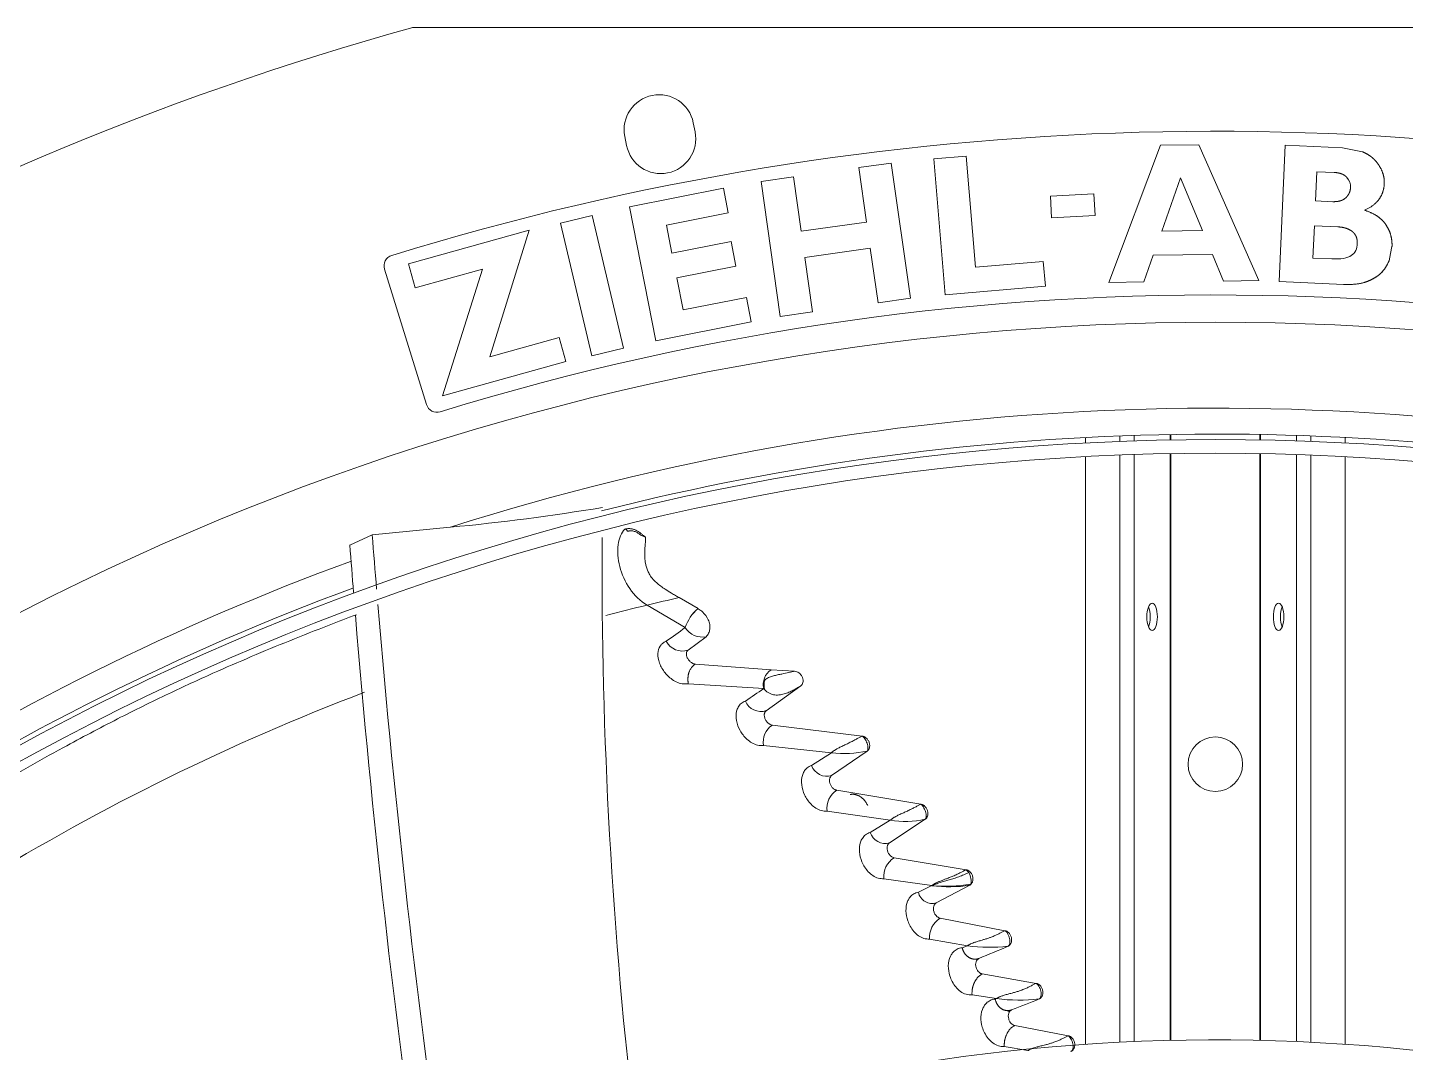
# Model space of a CAD drawing. Header units: millimetres. Extents: x 113490 to 142599, y -20467 to 115.
# Drawn here: x 122741.5 to 122994.1, y -11016.3 to -10828.5 of the extents above; entities that cross this region are included whole.
import ezdxf

# ---------------------------------------------------------------- set-up
doc = ezdxf.new("R2010")
doc.units = ezdxf.units.MM
doc.layers.add('DV3_0', color=7, linetype='Continuous')

msp = doc.modelspace()

# ---------------------------------------------------------------- linework, layer by layer
at = {"layer": 'DV3_0', "color": 7, "linetype": 'Continuous', "lineweight": 15}
for p, q in [((122812.06, -10828.49), (123106.41, -10828.49)), ((122863.84, -10847.61), (122863.51, -10845.94)), ((122850.96, -10848.44), (122851.29, -10850.1)), ((122949.18, -10850.07), (122939.73, -10875.19)), ((122956.2, -10849.99), (122949.18, -10850.07)), ((122967.23, -10874.86), (122956.2, -10849.99)), ((122972.07, -10850.05), (122970.94, -10875.02)), ((122982.53, -10850.52), (122972.07, -10850.05)), ((122986.21, -10851.26), (122982.53, -10850.52)), ((122899.83, -10853.32), (122893.89, -10854.16)), ((122903.33, -10878.07), (122899.83, -10853.32)), ((122913.58, -10852.03), (122907.61, -10852.53)), ((122907.61, -10852.53), (122909.69, -10877.44)), ((122915.28, -10872.39), (122913.58, -10852.03)), ((122881.9, -10855.85), (122875.96, -10856.69)), ((122883.31, -10865.83), (122881.9, -10855.85)), ((122893.89, -10854.16), (122895.3, -10864.13)), ((122949.41, -10865.8), (122952.85, -10856.01)), ((122952.85, -10856.01), (122956.87, -10865.71)), ((122977.61, -10860.26), (122977.85, -10854.9)), ((122977.85, -10854.9), (122981.03, -10855.04)), ((122869.06, -10857.95), (122851.81, -10861.35)), ((122869.94, -10862.45), (122869.06, -10857.95)), ((122875.96, -10856.69), (122879.46, -10881.45)), ((122936.99, -10858.97), (122929, -10859.39)), ((122929, -10859.39), (122929.21, -10863.38)), ((122937.2, -10862.96), (122936.99, -10858.97)), ((122980.79, -10860.4), (122977.61, -10860.26)), ((122845, -10862.94), (122839.17, -10864.32)), ((122850.74, -10887.27), (122845, -10862.94)), ((122851.81, -10861.35), (122856.65, -10885.88)), ((122858.58, -10864.69), (122869.94, -10862.45)), ((122929.21, -10863.38), (122937.2, -10862.96)), ((122833.41, -10865.62), (122811.3, -10871.79)), ((122826.2, -10888.85), (122833.41, -10865.62)), ((122839.17, -10864.32), (122844.91, -10888.65)), ((122859.6, -10869.85), (122858.58, -10864.69)), ((122895.3, -10864.13), (122883.31, -10865.83)), ((122956.87, -10865.71), (122949.41, -10865.8)), ((122977.13, -10870.74), (122977.4, -10864.82)), ((122977.4, -10864.82), (122981.67, -10865.01)), ((122870.45, -10867.71), (122859.6, -10869.85)), ((122871.33, -10872.19), (122870.45, -10867.71)), ((122991.2, -10870.9), (122991.63, -10868.61)), ((122883.98, -10870.6), (122895.97, -10868.9)), ((122885.39, -10880.61), (122883.98, -10870.6)), ((122895.97, -10868.9), (122897.39, -10878.91)), ((122946.12, -10875.11), (122947.87, -10870.19)), ((122947.87, -10870.19), (122958.71, -10870.06)), ((122958.71, -10870.06), (122960.74, -10874.94)), ((122980.59, -10870.89), (122977.13, -10870.74)), ((122806.9, -10872.75), (122814.61, -10897.58)), ((122811.3, -10871.79), (122812.53, -10876.2)), ((122812.53, -10876.2), (122824.85, -10872.76)), ((122824.85, -10872.76), (122817.54, -10896)), ((122860.48, -10874.33), (122871.33, -10872.19)), ((122927.69, -10871.36), (122915.28, -10872.39)), ((122928.07, -10875.9), (122927.69, -10871.36)), ((122861.65, -10880.24), (122860.48, -10874.33)), ((122909.69, -10877.44), (122928.07, -10875.9)), ((122939.73, -10875.19), (122946.12, -10875.11)), ((122960.74, -10874.94), (122967.23, -10874.86)), ((122970.94, -10875.02), (122982.74, -10875.56)), ((122873.27, -10877.95), (122861.65, -10880.24)), ((122874.16, -10882.43), (122873.27, -10877.95)), ((122897.39, -10878.91), (122903.33, -10878.07)), ((122879.46, -10881.45), (122885.39, -10880.61)), ((122856.65, -10885.88), (122874.16, -10882.43)), ((122838.91, -10885.3), (122826.2, -10888.85)), ((122840.13, -10889.7), (122838.91, -10885.3)), ((122844.91, -10888.65), (122850.74, -10887.27)), ((122817.54, -10896), (122840.13, -10889.7)), ((122935.43, -10904.61), (122935.43, -10903.61)), ((122951.09, -10904.06), (122951.09, -10903.06)), ((122967.39, -10903.06), (122967.39, -10904.06)), ((122983.05, -10904.61), (122983.05, -10903.61)), ((122951.09, -11014.09), (122951.09, -10906.56)), ((122967.39, -10906.56), (122967.39, -11014.09)), ((122935.43, -11014.81), (122935.43, -10907.12)), ((122983.05, -11014.81), (122983.05, -10907.12)), ((122804.65, -10921.46), (122800.55, -10923.32)), ((122818.97, -10920.06), (122804.65, -10921.46)), ((122855.04, -10934.34), (122862.05, -10938.46)), ((122860.91, -10932.94), (122864.39, -10934.98)), ((122865.86, -10940.13), (122862.57, -10942.59)), ((122863.94, -10945.15), (122877.78, -10946.18)), ((122877.78, -10946.18), (122882.1, -10946.44)), ((122862.62, -10948.73), (122876.44, -10949.63)), ((122883.24, -10949.1), (122876.9, -10953.68)), ((122876.44, -10949.63), (122876.6, -10949.78)), ((122878.02, -10956.32), (122894.48, -10958.35)), ((122876.42, -10960.05), (122888.83, -10961.4)), ((122888.83, -10961.4), (122885.22, -10963.73)), ((122895.41, -10961.07), (122888.89, -10965.57)), ((122889.83, -10968.27), (122905.24, -10970.83)), ((122888.04, -10972.09), (122899.63, -10973.77)), ((122899.63, -10973.77), (122895.97, -10975.98)), ((122906.03, -10973.59), (122899.5, -10977.89)), ((122900.34, -10980.63), (122913.54, -10982.83)), ((122898.48, -10984.48), (122907.27, -10985.74)), ((122907.27, -10985.74), (122904.79, -10986.95)), ((122914.21, -10985.65), (122908.08, -10988.91)), ((122908.78, -10991.7), (122920.67, -10994)), ((122906.85, -10995.56), (122913.81, -10996.75)), ((122913.81, -10996.75), (122912.84, -10997.12)), ((122916.51, -11001.93), (122926.38, -11003.65)), ((122914.63, -11005.78), (122919.1, -11006.45)), ((122919.1, -11006.45), (122918.88, -11006.53)), ((122922.47, -11011.37), (122932.25, -11013.25)), ((122920.54, -11015.24), (122924.88, -11015.97))]:
    msp.add_line(p, q, dxfattribs=at)
at = {"layer": 'DV3_0', "color": 7, "linetype": 'Continuous', "lineweight": 20}
for p, q in [((122941.74, -10904.33), (122941.74, -10903.33)), ((122944.36, -10904.23), (122944.36, -10903.23)), ((122950.93, -10904.07), (122950.93, -10903.07)), ((122967.55, -10904.07), (122967.55, -10903.07)), ((122974.12, -10904.23), (122974.12, -10903.23)), ((122976.74, -10904.33), (122976.74, -10903.33)), ((122950.93, -11014.09), (122950.93, -10906.57)), ((122967.55, -11014.09), (122967.55, -10906.57)), ((122941.74, -11014.43), (122941.74, -10906.83)), ((122944.36, -11014.31), (122944.36, -10906.73)), ((122974.12, -11014.31), (122974.12, -10906.73)), ((122976.74, -11014.43), (122976.74, -10906.83))]:
    msp.add_line(p, q, dxfattribs=at)
at = {"layer": 'DV3_0', "color": 7, "linetype": 'Continuous', "lineweight": 15}
msp.add_circle((122959.24, -10963.49), 5, dxfattribs=at)
for centre, radius, start, end in [((122959.24, -11359.99), 551.5, 105.4775, 164.5225), ((122857.24, -10847.19), 6.4, 11.25, 191.25), ((122959.24, -11359.99), 512.5, 75.9794, 107.1378), ((122857.57, -10848.85), 6.4, 191.25, 11.25), ((122808.81, -10872.16), 2, 107.1378, 197.25), ((122959.24, -11359.99), 482.5, 70.825, 107.1317), ((122959.24, -11359.99), 477.5, 46.9802, 133.0198), ((122816.52, -10896.99), 2, 197.25, 287.1317), ((122959.24, -11359.99), 456, 45.9967, 135.345), ((122959.24, -11359.99), 457, 77.5175, 104.2543), ((122959.24, -11359.99), 453.5, 90, 135.5593), ((122959.24, -11359.99), 453.5, 45.9921, 90), ((122780.52, -10514.44), 407.44, 275.4151, 279.3719), ((124720.31, -10773.15), 1921.39, 184.42691, 184.7246), ((124636.57, -10785.08), 1841.22, 184.30567, 184.57799), ((123719.05, -10927.53), 872.25, 179.63163, 186.79939), ((122854.71, -10921.89), 0.0569, 3.0429, 21.7469), ((122959.24, -11359.99), 457, 110.247, 135.4462), ((124720.31, -10773.15), 1921.39, 184.80784, 188.12284), ((123016.51, -11601.1), 686.04, 103.11, 103.6137), ((124636.57, -10785.08), 1841.22, 184.70532, 188.15423), ((122868.96, -10940.57), 7.22, 129.2854, 163.0361), ((122869.2, -10940.73), 7.5, 129.9251, 162.3964), ((122968.56, -11089.87), 185.12, 125.1229, 126.452), ((122865.21, -10936.46), 3.74, 212.4341, 280.1249), ((122861.52, -10939.42), 3.33, 207.6664, 288.2786), ((122879.63, -10948.88), 3.28, 124.4035, 193.2063), ((122880.29, -10948.95), 3.78, 167.9046, 192.7148), ((122878.09, -10949.42), 1.96, 129.2476, 139.846), ((122972.22, -11093.41), 172.76, 123.6694, 125.0185), ((122875.95, -10950.7), 3.12, 202.9813, 287.5853), ((122878.71, -10948.06), 2.72, 219.2454, 226.0311), ((122879.91, -10959.34), 3.56, 122.1591, 191.5595), ((122891.13, -10941.85), 19.69, 263.3082, 282.5642), ((122888.02, -10962.74), 2.97, 199.4659, 287.0302), ((122891.91, -10971.57), 3.9, 122.1583, 187.5906), ((122902.32, -10955.77), 18.2, 261.4837, 281.7372), ((122898.69, -10975.17), 2.85, 196.7002, 286.4857), ((122902.43, -10984.01), 3.98, 121.7581, 186.7459), ((122907.34, -10986.41), 2.6, 191.9833, 286.655), ((122910.42, -10962.2), 23.76, 262.3892, 279.1865), ((122910.96, -10995.2), 4.12, 121.902, 185.08), ((122917.9, -10969.27), 27.78, 261.5257, 276.8733), ((121111.45, -6692.3), 4669.53, 292.73255, 292.8035), ((122923.27, -10973.99), 32.73, 262.6745, 276.415), ((121016.19, -6226.39), 5147.86, 291.72747, 291.78788), ((122921.5, -11007.73), 1.04, 238.4772, 273.809), ((122959.24, -11359.99), 346, 46.4603, 135.3186)]:
    msp.add_arc(centre, radius, start, end, dxfattribs=at)
at = {"layer": 'DV3_0', "color": 7, "linetype": 'Continuous', "lineweight": 20}
for centre, radius, start, end in [((122959.24, -11359.99), 461.75, 77.3584, 107.6844), ((122959.24, -11359.99), 461.75, 110.0855, 135.4011), ((122952.75, -11343.28), 420.46, 103.4379, 104.5005), ((122952.75, -11343.28), 420.46, 110.8294, 132.2399), ((122912.79, -10984.01), 1.39, 28.5144, 57.7171), ((122909.67, -10958.1), 27.75, 265.0448, 279.7658), ((122913.94, -10985.26), 0.473, 304.7153, 336.8695)]:
    msp.add_arc(centre, radius, start, end, dxfattribs=at)
at = {"layer": 'DV3_0', "color": 7, "linetype": 'Continuous', "lineweight": 15}
for centre, major_axis, ratio, start_param, end_param in [((122977.38, -10858.73), (-6.56, -1.66), 0.614349, 2.958164, 3.43458), ((122932.41, -10824.31), (-52.22, 45.56), 0.179638, 3.093177, 3.288878), ((122937.33, -10843.6), (-47.43, 26.04), 0.172874, -3.479683, -3.23109), ((122979.01, -10867.87), (-12.35, 2.41), 0.677865, 2.750654, 3.065029), ((122946.35, -10936.49), (0, -2.5), 0.386711, 0.73115, 2.410443), ((122972.13, -10936.49), (0, -2.5), 0.386711, 3.872737, 5.552041)]:
    msp.add_ellipse(centre, major_axis=major_axis, ratio=ratio, start_param=start_param, end_param=end_param, dxfattribs=at)
for centre in [(122947.64, -10936.49), (122970.84, -10936.49)]:
    msp.add_ellipse(centre, major_axis=(0, -2.5), ratio=0.386711, dxfattribs=at)
for points, degree, knots in [([(122988.57, -10852.87), (122988.17, -10852.41), (122987.63, -10852.03), (122987.01, -10851.59), (122986.21, -10851.26)], 2, [0, 0, 0, 0.5, 0.5, 1, 1, 1]), ([(122990.21, -10857.16), (122990.28, -10856.1), (122989.91, -10855.09), (122989.51, -10853.95), (122988.57, -10852.87)], 2, [0, 0, 0, 0.5, 0.5, 1, 1, 1]), ([(122981.03, -10855.04), (122981.43, -10855.06), (122981.77, -10855.13), (122982.12, -10855.2), (122982.42, -10855.31), (122982.72, -10855.43), (122982.96, -10855.6), (122983.19, -10855.76), (122983.37, -10855.97)], 2, [0, 0, 0, 0.25, 0.25, 0.5, 0.5, 0.75, 0.75, 1, 1, 1]), ([(122984.02, -10857.83), (122984, -10858.34), (122983.8, -10858.8), (122983.59, -10859.24), (122983.22, -10859.63)], 2, [0, 0, 0, 0.5, 0.5, 1, 1, 1]), ([(122986.59, -10861.97), (122988.37, -10861.18), (122989.28, -10859.91), (122990.12, -10858.73), (122990.21, -10857.16)], 2, [0, 0, 0, 0.5, 0.5, 1, 1, 1]), ([(122983.22, -10859.63), (122982.83, -10860.03), (122982.22, -10860.22), (122981.62, -10860.41), (122980.79, -10860.4)], 2, [0, 0, 0, 0.5, 0.5, 1, 1, 1]), ([(122990.48, -10864.57), (122989.92, -10863.76), (122989.06, -10863.14), (122988.04, -10862.42), (122986.59, -10861.97)], 2, [0, 0, 0, 0.5, 0.5, 1, 1, 1]), ([(122981.67, -10865.01), (122982.51, -10865.05), (122983.17, -10865.26), (122983.83, -10865.47), (122984.33, -10865.85)], 2, [0, 0, 0, 0.5, 0.5, 1, 1, 1]), ([(122984.33, -10865.85), (122984.57, -10866.04), (122984.75, -10866.27), (122984.93, -10866.5), (122985.05, -10866.77), (122985.28, -10867.31), (122985.26, -10868)], 2, [0, 0, 0, 0.25, 0.25, 0.5, 0.5, 1, 1, 1]), ([(122991.63, -10868.61), (122991.68, -10867.51), (122991.39, -10866.5), (122991.1, -10865.48), (122990.48, -10864.57)], 2, [0, 0, 0, 0.5, 0.5, 1, 1, 1]), ([(122987.11, -10875.01), (122988.06, -10874.63), (122988.77, -10874.16), (122989.37, -10873.76), (122989.81, -10873.28)], 2, [0, 0, 0, 0.5, 0.5, 1, 1, 1]), ([(122855.04, -10934.34), (122853.78, -10933.62), (122852.71, -10932.55), (122851.03, -10930.08), (122850.41, -10928.67), (122849.69, -10925.86), (122849.59, -10924.47), (122849.91, -10922.05), (122850.34, -10921.03), (122850.98, -10920.41)], 3, [0, 0, 0, 0, 0.25, 0.25, 0.5, 0.5, 0.75, 0.75, 1, 1, 1, 1]), ([(122850.98, -10920.41), (122851.06, -10920.39), (122851.2, -10920.36), (122851.42, -10920.33), (122851.65, -10920.31), (122851.87, -10920.32), (122852.09, -10920.33), (122852.31, -10920.37), (122852.52, -10920.43), (122852.82, -10920.52), (122853.19, -10920.69), (122853.6, -10920.96), (122853.99, -10921.26), (122854.38, -10921.57), (122854.63, -10921.78), (122854.76, -10921.89)], 3, [0, 0, 0, 0, 0.053409, 0.106769, 0.159914, 0.212802, 0.265511, 0.31808, 0.370303, 0.421902, 0.536282, 0.65101, 0.766316, 0.881981, 1, 1, 1, 1]), ([(122850.98, -10920.41), (122851.06, -10920.35), (122851.15, -10920.37), (122851.32, -10920.52), (122851.4, -10920.65), (122851.44, -10920.79)], 3, [0, 0, 0, 0, 0.5, 0.5, 1, 1, 1, 1]), ([(122851.44, -10920.79), (122851.5, -10920.78), (122851.61, -10920.76), (122851.78, -10920.74), (122851.94, -10920.72), (122852.1, -10920.72), (122852.26, -10920.73), (122852.46, -10920.75), (122852.7, -10920.81), (122853.06, -10920.95), (122853.48, -10921.2), (122853.77, -10921.43), (122853.93, -10921.55)], 3, [0, 0, 0, 0, 0.065755, 0.129231, 0.190492, 0.249684, 0.307037, 0.362864, 0.475577, 0.588241, 0.784731, 1, 1, 1, 1]), ([(122854.76, -10921.87), (122854.76, -10921.87), (122854.75, -10921.86), (122854.73, -10921.84), (122854.71, -10921.82), (122854.67, -10921.8), (122854.62, -10921.78), (122854.56, -10921.75), (122854.45, -10921.71), (122854.31, -10921.66), (122854.13, -10921.61), (122854, -10921.57), (122853.93, -10921.55)], 3, [0, 0, 0, 0, 0.045155, 0.094, 0.147231, 0.205436, 0.269135, 0.338807, 0.464907, 0.615651, 0.78816, 1, 1, 1, 1]), ([(122860.91, -10932.94), (122860.69, -10932.82), (122860.23, -10932.55), (122859.37, -10932.06), (122858.46, -10931.5), (122857.52, -10930.86), (122856.8, -10930.28), (122856.23, -10929.72), (122855.83, -10929.24), (122855.48, -10928.7), (122855.17, -10928.09), (122854.92, -10927.38), (122854.73, -10926.56), (122854.63, -10925.72), (122854.62, -10925.02), (122854.62, -10924.52), (122854.64, -10924.13), (122854.66, -10923.76), (122854.69, -10923.4), (122854.72, -10923.05), (122854.74, -10922.73), (122854.76, -10922.42), (122854.77, -10922.14), (122854.77, -10921.97), (122854.76, -10921.89)], 3, [0, 0, 0, 0, 0.040029, 0.085901, 0.15963, 0.21394, 0.271061, 0.31235, 0.350051, 0.378921, 0.428752, 0.476847, 0.528515, 0.605577, 0.665312, 0.699572, 0.734579, 0.77032, 0.806781, 0.843958, 0.88185, 0.920469, 0.95984, 1, 1, 1, 1]), ([(122801.78, -10936.09), (122800.08, -10936.72), (122795.94, -10938.29), (122787.09, -10941.8), (122777.51, -10945.84), (122766.93, -10950.71), (122757.76, -10955.23), (122746.69, -10961.07), (122733.07, -10968.83), (122717.47, -10978.59), (122702.01, -10989.22), (122688.71, -10999.12), (122677.99, -11007.61), (122669.56, -11014.53), (122664.69, -11018.69), (122662.48, -11020.58)], 3, [0.2372655, 0.2372655, 0.2372655, 0.2372655, 0.2629324, 0.3003611, 0.375216, 0.4179257, 0.4668403, 0.518544, 0.5907456, 0.6811722, 0.7688048, 0.8461038, 0.908484, 0.9586231, 1, 1, 1, 1]), ([(122864.39, -10934.98), (122864.46, -10935.02), (122864.75, -10935.21), (122865.5, -10935.78), (122866.22, -10936.76), (122866.57, -10937.88), (122866.59, -10938.73), (122866.37, -10939.53), (122866.03, -10939.93), (122865.86, -10940.13)], 3, [0, 0, 0, 0, 0.040412, 0.157001, 0.427305, 0.570682, 0.710239, 0.85239, 1, 1, 1, 1]), ([(122858.57, -10940.97), (122858.48, -10941.01), (122858.3, -10941.07), (122857.96, -10941.28), (122857.41, -10941.75), (122856.95, -10942.85), (122857.08, -10944.56), (122857.8, -10946.05), (122858.66, -10947.13), (122859.45, -10947.85), (122860.41, -10948.44), (122861.53, -10948.83), (122862.25, -10948.76), (122862.62, -10948.73)], 3, [0, 0, 0, 0, 0.027265, 0.054498, 0.113253, 0.239702, 0.385057, 0.552035, 0.627007, 0.710932, 0.802031, 0.898425, 1, 1, 1, 1]), ([(122862.57, -10942.59), (122862.54, -10942.61), (122862.5, -10942.64), (122862.44, -10942.71), (122862.38, -10942.78), (122862.32, -10942.89), (122862.27, -10943.04), (122862.24, -10943.26), (122862.25, -10943.49), (122862.33, -10943.83), (122862.5, -10944.18), (122862.75, -10944.5), (122862.95, -10944.7), (122863.16, -10944.86), (122863.36, -10944.98), (122863.55, -10945.07), (122863.75, -10945.13), (122863.88, -10945.15), (122863.94, -10945.15)], 3, [0, 0, 0, 0, 0.029221, 0.05825, 0.087358, 0.116815, 0.178634, 0.241921, 0.311566, 0.383125, 0.540006, 0.621009, 0.701784, 0.764986, 0.827655, 0.886622, 0.943641, 1, 1, 1, 1]), ([(122862.62, -10948.73), (122862.61, -10948.68), (122862.59, -10948.59), (122862.57, -10948.45), (122862.55, -10948.32), (122862.54, -10948.18), (122862.53, -10948.05), (122862.53, -10947.92), (122862.53, -10947.79), (122862.54, -10947.66), (122862.55, -10947.53), (122862.56, -10947.41), (122862.57, -10947.29), (122862.59, -10947.18), (122862.62, -10947.06), (122862.64, -10946.96), (122862.67, -10946.85), (122862.7, -10946.75), (122862.73, -10946.65), (122862.76, -10946.56), (122862.8, -10946.47), (122862.87, -10946.32), (122862.97, -10946.13), (122863.11, -10945.89), (122863.28, -10945.67), (122863.48, -10945.47), (122863.7, -10945.29), (122863.86, -10945.2), (122863.94, -10945.15)], 3, [0, 0, 0, 0, 0.03207, 0.063344, 0.093894, 0.123779, 0.153049, 0.181745, 0.209901, 0.237545, 0.2647, 0.291384, 0.317613, 0.3434, 0.368754, 0.393685, 0.4182, 0.442306, 0.466006, 0.489308, 0.512214, 0.534724, 0.603667, 0.675462, 0.750563, 0.82938, 0.912343, 1, 1, 1, 1]), ([(122882.1, -10946.44), (122881.8, -10946.5), (122881.45, -10946.58), (122880.66, -10946.76), (122880.21, -10946.86), (122879.49, -10947.01), (122879.23, -10947.06), (122878.72, -10947.18), (122878.46, -10947.23), (122877.95, -10947.37), (122877.7, -10947.45), (122877.24, -10947.64), (122877.03, -10947.75), (122876.85, -10947.9)], 3, [0, 0, 0, 0, 0.25, 0.25, 0.5, 0.5, 0.625, 0.625, 0.75, 0.75, 0.875, 0.875, 1, 1, 1, 1]), ([(122883.24, -10949.1), (122883.42, -10948.98), (122883.56, -10948.77), (122883.68, -10948.26), (122883.66, -10947.95), (122883.48, -10947.46), (122883.39, -10947.29), (122883.17, -10946.99), (122883.03, -10946.85), (122882.77, -10946.65), (122882.64, -10946.59), (122882.39, -10946.48), (122882.25, -10946.45), (122882.1, -10946.44)], 3, [0, 0, 0, 0, 0.25, 0.25, 0.5, 0.5, 0.625, 0.625, 0.75, 0.75, 0.875, 0.875, 1, 1, 1, 1]), ([(122876.82, -10950.02), (122877.09, -10950.28), (122877.41, -10950.47), (122878.06, -10950.73), (122878.4, -10950.79), (122879.07, -10950.83), (122879.4, -10950.8), (122880.04, -10950.67), (122880.34, -10950.58), (122880.93, -10950.37), (122881.2, -10950.25), (122881.72, -10950), (122881.96, -10949.86), (122882.63, -10949.49), (122882.99, -10949.25), (122883.24, -10949.1)], 3, [0, 0, 0, 0, 0.125, 0.125, 0.25, 0.25, 0.375, 0.375, 0.5, 0.5, 0.625, 0.625, 0.75, 0.75, 1, 1, 1, 1]), ([(122873.08, -10951.92), (122872.93, -10951.98), (122872.65, -10952.09), (122872.29, -10952.34), (122871.99, -10952.65), (122871.75, -10953), (122871.58, -10953.37), (122871.34, -10954.16), (122871.34, -10955.53), (122871.91, -10957.05), (122872.65, -10958.17), (122873.36, -10958.96), (122874.27, -10959.62), (122875.34, -10960.08), (122876.06, -10960.06), (122876.42, -10960.05)], 3, [0, 0, 0, 0, 0.044282, 0.086947, 0.128181, 0.168178, 0.206942, 0.244399, 0.392716, 0.551505, 0.626615, 0.710875, 0.802196, 0.898624, 1, 1, 1, 1]), ([(122876.9, -10953.68), (122876.87, -10953.7), (122876.83, -10953.74), (122876.76, -10953.8), (122876.71, -10953.87), (122876.64, -10953.98), (122876.58, -10954.14), (122876.53, -10954.35), (122876.53, -10954.59), (122876.58, -10954.93), (122876.72, -10955.28), (122876.92, -10955.61), (122877.09, -10955.81), (122877.27, -10955.98), (122877.45, -10956.11), (122877.63, -10956.21), (122877.83, -10956.29), (122877.95, -10956.31), (122878.02, -10956.32)], 3, [0, 0, 0, 0, 0.029926, 0.059804, 0.0899, 0.120475, 0.184302, 0.249473, 0.320003, 0.392088, 0.546011, 0.623156, 0.700072, 0.760986, 0.821133, 0.882127, 0.941254, 1, 1, 1, 1]), ([(122888.83, -10961.4), (122888.87, -10961.37), (122888.93, -10961.31), (122889.05, -10961.21), (122889.18, -10961.11), (122889.33, -10961), (122889.49, -10960.9), (122889.67, -10960.79), (122889.86, -10960.67), (122890.11, -10960.54), (122890.41, -10960.39), (122890.77, -10960.21), (122891.11, -10960.05), (122891.46, -10959.89), (122891.79, -10959.73), (122892.13, -10959.56), (122892.47, -10959.39), (122892.8, -10959.22), (122893.12, -10959.05), (122893.42, -10958.88), (122893.71, -10958.73), (122893.98, -10958.58), (122894.24, -10958.45), (122894.4, -10958.38), (122894.48, -10958.35)], 3, [0, 0, 0, 0, 0.023358, 0.048607, 0.075803, 0.104995, 0.136229, 0.169543, 0.204976, 0.24256, 0.301686, 0.361473, 0.421929, 0.476499, 0.53161, 0.587466, 0.643866, 0.698282, 0.750998, 0.802313, 0.852538, 0.901999, 0.951034, 1, 1, 1, 1]), ([(122894.48, -10958.35), (122894.51, -10958.35), (122894.58, -10958.36), (122894.68, -10958.39), (122894.78, -10958.42), (122894.88, -10958.46), (122894.97, -10958.51), (122895.1, -10958.58), (122895.24, -10958.69), (122895.4, -10958.85), (122895.56, -10959.05), (122895.69, -10959.29), (122895.8, -10959.55), (122895.88, -10959.91), (122895.88, -10960.26), (122895.79, -10960.57), (122895.71, -10960.75), (122895.61, -10960.89), (122895.52, -10960.99), (122895.45, -10961.04), (122895.41, -10961.07)], 3, [0, 0, 0, 0, 0.030046, 0.059999, 0.090071, 0.120472, 0.151405, 0.183063, 0.238908, 0.29524, 0.368162, 0.441585, 0.516209, 0.590866, 0.737097, 0.805482, 0.87329, 0.91637, 0.958392, 1, 1, 1, 1]), ([(122885.22, -10963.72), (122885.06, -10963.78), (122884.76, -10963.89), (122884.37, -10964.16), (122884.05, -10964.48), (122883.82, -10964.82), (122883.64, -10965.18), (122883.38, -10965.94), (122883.29, -10967.28), (122883.76, -10968.84), (122884.43, -10970.03), (122885.12, -10970.88), (122885.99, -10971.58), (122887.01, -10972.07), (122887.69, -10972.08), (122888.04, -10972.09)], 3, [0, 0, 0, 0, 0.048476, 0.093805, 0.13626, 0.175839, 0.21232, 0.245599, 0.39477, 0.547934, 0.630233, 0.718059, 0.809647, 0.90347, 1, 1, 1, 1]), ([(122888.89, -10965.57), (122888.87, -10965.59), (122888.82, -10965.63), (122888.76, -10965.69), (122888.7, -10965.76), (122888.63, -10965.86), (122888.56, -10966.01), (122888.5, -10966.22), (122888.48, -10966.46), (122888.51, -10966.8), (122888.61, -10967.15), (122888.78, -10967.48), (122888.93, -10967.69), (122889.09, -10967.86), (122889.26, -10968.01), (122889.44, -10968.13), (122889.63, -10968.22), (122889.77, -10968.25), (122889.83, -10968.27)], 3, [0, 0, 0, 0, 0.029226, 0.058279, 0.08738, 0.116751, 0.181269, 0.24707, 0.317634, 0.389516, 0.540863, 0.615937, 0.690699, 0.751332, 0.811212, 0.87573, 0.938063, 1, 1, 1, 1]), ([(122892.31, -10969.03), (122892.36, -10969.02), (122892.46, -10969.01), (122892.6, -10969), (122892.74, -10968.99), (122892.88, -10969), (122893.02, -10969.01), (122893.15, -10969.04), (122893.28, -10969.06), (122893.4, -10969.1), (122893.52, -10969.13), (122893.63, -10969.17), (122893.74, -10969.22), (122893.83, -10969.27), (122893.93, -10969.31), (122894.08, -10969.4), (122894.29, -10969.54), (122894.56, -10969.74), (122894.8, -10969.98), (122895.01, -10970.24), (122895.2, -10970.51), (122895.37, -10970.79), (122895.45, -10970.98), (122895.5, -10971.07)], 3, [0, 0, 0, 0, 0.040571, 0.080379, 0.119229, 0.156976, 0.193515, 0.228775, 0.262707, 0.295285, 0.326491, 0.356315, 0.38475, 0.411789, 0.437421, 0.461633, 0.541426, 0.620839, 0.699591, 0.777365, 0.853672, 0.927968, 1, 1, 1, 1]), ([(122899.63, -10973.77), (122899.66, -10973.74), (122899.73, -10973.67), (122899.85, -10973.58), (122899.98, -10973.48), (122900.13, -10973.37), (122900.29, -10973.27), (122900.47, -10973.16), (122900.67, -10973.05), (122900.92, -10972.92), (122901.22, -10972.77), (122901.58, -10972.6), (122901.93, -10972.45), (122902.27, -10972.3), (122902.6, -10972.15), (122902.94, -10971.99), (122903.28, -10971.82), (122903.61, -10971.66), (122903.92, -10971.5), (122904.22, -10971.35), (122904.5, -10971.2), (122904.76, -10971.06), (122905.01, -10970.94), (122905.17, -10970.87), (122905.24, -10970.83)], 3, [0, 0, 0, 0, 0.023537, 0.049016, 0.076492, 0.106017, 0.137635, 0.171387, 0.207311, 0.245442, 0.305194, 0.365536, 0.426466, 0.480671, 0.535546, 0.591276, 0.647668, 0.701926, 0.754334, 0.805198, 0.854844, 0.903618, 0.951878, 1, 1, 1, 1]), ([(122905.24, -10970.83), (122905.27, -10970.84), (122905.34, -10970.85), (122905.44, -10970.88), (122905.54, -10970.92), (122905.64, -10970.96), (122905.73, -10971.02), (122905.85, -10971.1), (122905.98, -10971.21), (122906.13, -10971.37), (122906.27, -10971.58), (122906.4, -10971.82), (122906.48, -10972.08), (122906.55, -10972.44), (122906.53, -10972.79), (122906.43, -10973.1), (122906.34, -10973.28), (122906.23, -10973.42), (122906.14, -10973.51), (122906.06, -10973.57), (122906.03, -10973.59)], 3, [0, 0, 0, 0, 0.030435, 0.060713, 0.091055, 0.121684, 0.152813, 0.184648, 0.239807, 0.295545, 0.36681, 0.438709, 0.51248, 0.586544, 0.733293, 0.80257, 0.871329, 0.915038, 0.957719, 1, 1, 1, 1]), ([(122895.97, -10975.98), (122895.81, -10976.04), (122895.5, -10976.14), (122895.1, -10976.4), (122894.77, -10976.71), (122894.51, -10977.06), (122894.32, -10977.42), (122894.02, -10978.2), (122893.88, -10979.56), (122894.29, -10981.14), (122894.92, -10982.35), (122895.59, -10983.23), (122896.44, -10983.96), (122897.45, -10984.46), (122898.13, -10984.47), (122898.48, -10984.48)], 3, [0, 0, 0, 0, 0.047744, 0.092804, 0.135367, 0.175516, 0.213186, 0.248271, 0.398257, 0.548409, 0.630442, 0.718038, 0.809514, 0.903308, 1, 1, 1, 1]), ([(122899.5, -10977.89), (122899.48, -10977.91), (122899.43, -10977.95), (122899.36, -10978.01), (122899.3, -10978.08), (122899.22, -10978.19), (122899.14, -10978.35), (122899.08, -10978.56), (122899.05, -10978.8), (122899.07, -10979.15), (122899.16, -10979.51), (122899.32, -10979.83), (122899.46, -10980.04), (122899.61, -10980.22), (122899.77, -10980.37), (122899.95, -10980.49), (122900.14, -10980.58), (122900.27, -10980.62), (122900.34, -10980.63)], 3, [0, 0, 0, 0, 0.030556, 0.0611, 0.091889, 0.123169, 0.18868, 0.255461, 0.326589, 0.398898, 0.549183, 0.622104, 0.694543, 0.753361, 0.811411, 0.87568, 0.937911, 1, 1, 1, 1]), ([(122907.27, -10985.74), (122907.31, -10985.72), (122907.38, -10985.66), (122907.49, -10985.57), (122907.61, -10985.49), (122907.74, -10985.41), (122907.96, -10985.29), (122908.32, -10985.11), (122908.84, -10984.89), (122909.36, -10984.69), (122909.78, -10984.53), (122910.13, -10984.41), (122910.45, -10984.28), (122910.8, -10984.14), (122911.28, -10983.94), (122911.87, -10983.67), (122912.43, -10983.39), (122912.82, -10983.19), (122913.07, -10983.06), (122913.31, -10982.93), (122913.46, -10982.87), (122913.54, -10982.83)], 3, [0, 0, 0, 0, 0.02106, 0.04289, 0.065519, 0.088973, 0.113272, 0.180338, 0.266379, 0.359536, 0.423294, 0.457111, 0.514578, 0.56736, 0.615521, 0.72676, 0.827901, 0.87053, 0.913174, 0.956207, 1, 1, 1, 1]), ([(122913.54, -10982.83), (122913.56, -10982.84), (122913.61, -10982.85), (122913.69, -10982.87), (122913.77, -10982.89), (122913.88, -10982.94), (122914, -10983), (122914.15, -10983.11), (122914.3, -10983.25), (122914.51, -10983.49), (122914.67, -10983.81), (122914.77, -10984.16), (122914.8, -10984.44), (122914.79, -10984.71), (122914.74, -10984.97), (122914.65, -10985.2), (122914.54, -10985.37), (122914.43, -10985.49), (122914.33, -10985.58), (122914.25, -10985.63), (122914.21, -10985.65)], 3, [0, 0, 0, 0, 0.023315, 0.046799, 0.070568, 0.094734, 0.142575, 0.190896, 0.246317, 0.302429, 0.444207, 0.517356, 0.590989, 0.664686, 0.737253, 0.805921, 0.874102, 0.91677, 0.958528, 1, 1, 1, 1]), ([(122904.79, -10986.95), (122904.64, -10986.99), (122904.34, -10987.05), (122903.95, -10987.25), (122903.62, -10987.48), (122903.35, -10987.75), (122903.13, -10988.03), (122902.95, -10988.32), (122902.62, -10989.03), (122902.4, -10990.34), (122902.72, -10991.96), (122903.28, -10993.22), (122903.94, -10994.17), (122904.79, -10994.96), (122905.8, -10995.5), (122906.5, -10995.54), (122906.85, -10995.56)], 3, [0, 0, 0, 0, 0.043237, 0.083715, 0.121568, 0.156899, 0.189672, 0.219825, 0.247272, 0.396379, 0.542711, 0.627314, 0.71676, 0.809383, 0.903583, 1, 1, 1, 1]), ([(122908.08, -10988.91), (122908.06, -10988.92), (122908, -10988.95), (122907.93, -10989.01), (122907.86, -10989.08), (122907.77, -10989.18), (122907.68, -10989.33), (122907.6, -10989.54), (122907.56, -10989.78), (122907.55, -10990.13), (122907.64, -10990.58), (122907.87, -10991.05), (122908.13, -10991.34), (122908.33, -10991.5), (122908.48, -10991.59), (122908.63, -10991.66), (122908.73, -10991.69), (122908.78, -10991.7)], 3, [0, 0, 0, 0, 0.03044, 0.060836, 0.091447, 0.122525, 0.18748, 0.253632, 0.323957, 0.395419, 0.543892, 0.688355, 0.806513, 0.856536, 0.905884, 0.953239, 1, 1, 1, 1]), ([(122913.81, -10996.75), (122913.85, -10996.72), (122913.93, -10996.66), (122914.06, -10996.58), (122914.21, -10996.51), (122914.36, -10996.43), (122914.61, -10996.31), (122915.03, -10996.16), (122915.61, -10995.97), (122916.19, -10995.8), (122916.66, -10995.66), (122917.12, -10995.53), (122917.6, -10995.37), (122918.09, -10995.2), (122918.49, -10995.04), (122918.82, -10994.9), (122919.12, -10994.76), (122919.42, -10994.62), (122919.7, -10994.48), (122919.96, -10994.35), (122920.21, -10994.22), (122920.45, -10994.1), (122920.6, -10994.03), (122920.67, -10994)], 3, [0, 0, 0, 0, 0.021857, 0.044486, 0.067918, 0.092178, 0.117289, 0.186945, 0.278043, 0.368455, 0.433816, 0.473773, 0.556929, 0.629649, 0.675183, 0.718887, 0.761043, 0.801958, 0.841964, 0.88141, 0.920654, 0.960062, 1, 1, 1, 1]), ([(122920.67, -10994), (122920.7, -10994), (122920.75, -10994.01), (122920.83, -10994.04), (122920.91, -10994.07), (122921.02, -10994.11), (122921.14, -10994.19), (122921.3, -10994.31), (122921.44, -10994.45), (122921.64, -10994.71), (122921.8, -10995.04), (122921.88, -10995.41), (122921.9, -10995.69), (122921.88, -10995.96), (122921.81, -10996.21), (122921.71, -10996.43), (122921.58, -10996.6), (122921.46, -10996.71), (122921.35, -10996.8), (122921.27, -10996.83), (122921.23, -10996.85)], 3, [0, 0, 0, 0, 0.023338, 0.046777, 0.070436, 0.094431, 0.143, 0.192043, 0.248136, 0.304964, 0.447047, 0.519642, 0.592724, 0.665838, 0.737776, 0.805809, 0.87338, 0.916397, 0.958383, 1, 1, 1, 1]), ([(122920.67, -10994), (122920.83, -10994.08), (122921.01, -10994.28), (122921.31, -10994.8), (122921.44, -10995.13), (122921.58, -10995.78), (122921.59, -10996.1), (122921.49, -10996.6), (122921.38, -10996.78), (122921.23, -10996.85)], 3, [0, 0, 0, 0, 0.25, 0.25, 0.5, 0.5, 0.75, 0.75, 1, 1, 1, 1]), ([(122912.84, -10997.12), (122912.67, -10997.14), (122912.34, -10997.19), (122911.9, -10997.37), (122911.54, -10997.59), (122911.24, -10997.86), (122911.01, -10998.13), (122910.83, -10998.4), (122910.45, -10999.09), (122910.16, -11000.4), (122910.43, -11002.06), (122910.97, -11003.37), (122911.63, -11004.36), (122912.5, -11005.18), (122913.54, -11005.74), (122914.26, -11005.77), (122914.63, -11005.78)], 3, [0, 0, 0, 0, 0.045942, 0.088221, 0.127018, 0.162428, 0.194406, 0.222869, 0.247712, 0.396684, 0.540659, 0.625737, 0.715593, 0.808589, 0.903134, 1, 1, 1, 1]), ([(122912.84, -10997.12), (122912.85, -10997.17), (122912.87, -10997.26), (122912.91, -10997.4), (122912.95, -10997.54), (122913.01, -10997.68), (122913.07, -10997.81), (122913.13, -10997.93), (122913.2, -10998.05), (122913.28, -10998.17), (122913.36, -10998.28), (122913.45, -10998.39), (122913.54, -10998.49), (122913.63, -10998.58), (122913.73, -10998.67), (122913.84, -10998.76), (122913.94, -10998.83), (122914.05, -10998.9), (122914.17, -10998.97), (122914.28, -10999.02), (122914.4, -10999.07), (122914.52, -10999.11), (122914.64, -10999.15), (122914.76, -10999.18), (122914.89, -10999.2), (122915.01, -10999.21), (122915.14, -10999.22), (122915.27, -10999.21), (122915.39, -10999.2), (122915.52, -10999.19), (122915.65, -10999.16), (122915.77, -10999.13), (122915.85, -10999.1), (122915.89, -10999.09)], 3, [0, 0, 0, 0, 0.030267, 0.06049, 0.090716, 0.12099, 0.151346, 0.181814, 0.212418, 0.243176, 0.274103, 0.30521, 0.336507, 0.368, 0.399696, 0.431598, 0.463712, 0.496043, 0.528592, 0.561354, 0.594318, 0.627471, 0.6608, 0.694286, 0.727911, 0.761659, 0.795511, 0.82945, 0.863461, 0.897531, 0.931648, 0.965806, 1, 1, 1, 1]), ([(122915.89, -10999.09), (122915.84, -10999.12), (122915.72, -10999.18), (122915.52, -10999.37), (122915.33, -10999.7), (122915.26, -11000.21), (122915.35, -11000.77), (122915.58, -11001.26), (122915.88, -11001.61), (122916.15, -11001.8), (122916.36, -11001.89), (122916.46, -11001.92), (122916.51, -11001.93)], 3, [0, 0, 0, 0, 0.061139, 0.122969, 0.253663, 0.394802, 0.542998, 0.68693, 0.804718, 0.904151, 0.952333, 1, 1, 1, 1]), ([(122914.63, -11005.78), (122914.63, -11005.72), (122914.62, -11005.61), (122914.62, -11005.44), (122914.62, -11005.29), (122914.63, -11005.13), (122914.64, -11004.99), (122914.66, -11004.85), (122914.68, -11004.72), (122914.7, -11004.6), (122914.72, -11004.48), (122914.75, -11004.38), (122914.77, -11004.28), (122914.8, -11004.19), (122914.82, -11004.11), (122914.84, -11004.03), (122914.87, -11003.96), (122914.89, -11003.9), (122914.91, -11003.85), (122914.93, -11003.8), (122914.94, -11003.76), (122914.96, -11003.73), (122914.97, -11003.71), (122915.03, -11003.55), (122915.16, -11003.28), (122915.37, -11002.94), (122915.59, -11002.65), (122915.82, -11002.41), (122916.06, -11002.21), (122916.29, -11002.05), (122916.44, -11001.97), (122916.51, -11001.93)], 3, [0, 0, 0, 0, 0.034719, 0.067879, 0.099529, 0.1297, 0.158417, 0.185696, 0.21155, 0.235984, 0.259003, 0.280608, 0.300799, 0.319573, 0.336929, 0.352862, 0.367369, 0.380445, 0.392086, 0.402287, 0.411043, 0.418352, 0.424209, 0.428612, 0.522381, 0.611802, 0.697099, 0.778402, 0.855853, 0.929637, 1, 1, 1, 1]), ([(122919.1, -11006.45), (122919.15, -11006.42), (122919.24, -11006.36), (122919.38, -11006.28), (122919.54, -11006.2), (122919.7, -11006.12), (122919.98, -11006.01), (122920.43, -11005.85), (122921.05, -11005.67), (122921.68, -11005.5), (122922.19, -11005.37), (122922.68, -11005.23), (122923.19, -11005.08), (122923.71, -11004.9), (122924.13, -11004.74), (122924.46, -11004.6), (122924.78, -11004.45), (122925.08, -11004.3), (122925.37, -11004.15), (122925.64, -11004.01), (122925.9, -11003.88), (122926.15, -11003.75), (122926.3, -11003.68), (122926.38, -11003.65)], 3, [0, 0, 0, 0, 0.022205, 0.045186, 0.068975, 0.093599, 0.119081, 0.190066, 0.283641, 0.374166, 0.440747, 0.483116, 0.566178, 0.638676, 0.683232, 0.725881, 0.76693, 0.806716, 0.845602, 0.883976, 0.922232, 0.960773, 1, 1, 1, 1]), ([(122926.38, -11003.65), (122926.41, -11003.65), (122926.46, -11003.66), (122926.54, -11003.68), (122926.63, -11003.71), (122926.73, -11003.76), (122926.86, -11003.84), (122927.02, -11003.95), (122927.17, -11004.1), (122927.37, -11004.36), (122927.52, -11004.69), (122927.6, -11005.06), (122927.62, -11005.34), (122927.6, -11005.62), (122927.53, -11005.87), (122927.42, -11006.09), (122927.3, -11006.26), (122927.17, -11006.37), (122927.06, -11006.46), (122926.97, -11006.49), (122926.93, -11006.51)], 3, [0, 0, 0, 0, 0.023925, 0.04795, 0.072208, 0.096825, 0.145638, 0.194908, 0.250499, 0.306865, 0.447496, 0.519803, 0.59266, 0.665663, 0.737504, 0.805531, 0.873127, 0.916194, 0.95826, 1, 1, 1, 1]), ([(122926.38, -11003.65), (122926.54, -11003.73), (122926.73, -11003.92), (122927.04, -11004.44), (122927.17, -11004.77), (122927.31, -11005.43), (122927.32, -11005.76), (122927.21, -11006.26), (122927.09, -11006.44), (122926.93, -11006.51)], 3, [0, 0, 0, 0, 0.25, 0.25, 0.5, 0.5, 0.75, 0.75, 1, 1, 1, 1]), ([(122918.88, -11006.53), (122918.71, -11006.55), (122918.38, -11006.6), (122917.94, -11006.77), (122917.57, -11006.99), (122917.27, -11007.24), (122917.03, -11007.51), (122916.84, -11007.78), (122916.46, -11008.47), (122916.15, -11009.77), (122916.38, -11011.43), (122916.91, -11012.76), (122917.56, -11013.77), (122918.43, -11014.6), (122919.46, -11015.18), (122920.18, -11015.22), (122920.54, -11015.24)], 3, [0, 0, 0, 0, 0.045856, 0.088124, 0.126976, 0.162508, 0.194685, 0.223437, 0.248669, 0.39703, 0.539719, 0.626161, 0.71668, 0.809753, 0.903936, 1, 1, 1, 1]), ([(122918.88, -11006.53), (122918.89, -11006.58), (122918.91, -11006.67), (122918.95, -11006.82), (122919, -11006.95), (122919.05, -11007.09), (122919.1, -11007.22), (122919.17, -11007.35), (122919.24, -11007.47), (122919.31, -11007.59), (122919.39, -11007.7), (122919.48, -11007.81), (122919.57, -11007.91), (122919.66, -11008.01), (122919.76, -11008.1), (122919.86, -11008.18), (122919.96, -11008.26), (122920.07, -11008.33), (122920.18, -11008.39), (122920.3, -11008.45), (122920.41, -11008.5), (122920.53, -11008.54), (122920.65, -11008.58), (122920.78, -11008.6), (122920.9, -11008.63), (122921.02, -11008.64), (122921.15, -11008.64), (122921.27, -11008.64), (122921.4, -11008.64), (122921.52, -11008.62), (122921.65, -11008.59), (122921.77, -11008.56), (122921.85, -11008.54), (122921.89, -11008.52)], 3, [0, 0, 0, 0, 0.030436, 0.060822, 0.091207, 0.121632, 0.152132, 0.182736, 0.213465, 0.244338, 0.275368, 0.306566, 0.33794, 0.369496, 0.40124, 0.433175, 0.465307, 0.497641, 0.530177, 0.56291, 0.595831, 0.628927, 0.662184, 0.695584, 0.729111, 0.762747, 0.796475, 0.830278, 0.864142, 0.898054, 0.932005, 0.965988, 1, 1, 1, 1]), ([(122921.89, -11008.52), (122921.83, -11008.55), (122921.72, -11008.61), (122921.51, -11008.79), (122921.32, -11009.12), (122921.24, -11009.63), (122921.32, -11010.18), (122921.54, -11010.67), (122921.84, -11011.04), (122922.1, -11011.23), (122922.31, -11011.33), (122922.42, -11011.35), (122922.47, -11011.37)], 3, [0, 0, 0, 0, 0.061242, 0.123225, 0.254005, 0.394834, 0.542395, 0.685839, 0.803738, 0.903604, 0.952074, 1, 1, 1, 1]), ([(122920.54, -11015.24), (122920.54, -11015.19), (122920.53, -11015.07), (122920.53, -11014.91), (122920.54, -11014.75), (122920.55, -11014.6), (122920.56, -11014.46), (122920.58, -11014.32), (122920.6, -11014.19), (122920.62, -11014.07), (122920.65, -11013.96), (122920.67, -11013.85), (122920.7, -11013.75), (122920.72, -11013.66), (122920.75, -11013.58), (122920.77, -11013.5), (122920.8, -11013.43), (122920.82, -11013.37), (122920.84, -11013.31), (122920.86, -11013.26), (122920.88, -11013.22), (122920.89, -11013.19), (122920.91, -11013.16), (122920.92, -11013.13), (122920.97, -11013), (122921.09, -11012.76), (122921.27, -11012.46), (122921.46, -11012.19), (122921.66, -11011.96), (122921.87, -11011.77), (122922.07, -11011.6), (122922.27, -11011.47), (122922.4, -11011.4), (122922.47, -11011.37)], 3, [0, 0, 0, 0, 0.034105, 0.066726, 0.097902, 0.127663, 0.15603, 0.18302, 0.208642, 0.232903, 0.255807, 0.277357, 0.297553, 0.316394, 0.333877, 0.350001, 0.364762, 0.378157, 0.390181, 0.400832, 0.410105, 0.417997, 0.424504, 0.429625, 0.433356, 0.514999, 0.593286, 0.668391, 0.74042, 0.809468, 0.875648, 0.939103, 1, 1, 1, 1]), ([(122924.88, -11015.97), (122924.93, -11015.94), (122925.02, -11015.88), (122925.17, -11015.8), (122925.33, -11015.72), (122925.5, -11015.65), (122925.78, -11015.54), (122926.25, -11015.39), (122926.88, -11015.21), (122927.52, -11015.06), (122928.03, -11014.93), (122928.53, -11014.8), (122929.05, -11014.65), (122929.58, -11014.48), (122930, -11014.32), (122930.33, -11014.19), (122930.65, -11014.05), (122930.96, -11013.9), (122931.25, -11013.76), (122931.52, -11013.62), (122931.78, -11013.48), (122932.03, -11013.36), (122932.18, -11013.29), (122932.25, -11013.25)], 3, [0, 0, 0, 0, 0.022435, 0.045658, 0.069702, 0.094596, 0.120363, 0.192049, 0.286933, 0.377223, 0.444129, 0.487416, 0.570462, 0.642848, 0.687123, 0.729439, 0.770101, 0.809449, 0.847849, 0.885696, 0.923393, 0.961357, 1, 1, 1, 1]), ([(122932.25, -11013.25), (122932.28, -11013.26), (122932.33, -11013.27), (122932.42, -11013.29), (122932.5, -11013.33), (122932.6, -11013.38), (122932.73, -11013.45), (122932.89, -11013.58), (122933.03, -11013.73), (122933.23, -11013.99), (122933.38, -11014.32), (122933.46, -11014.69), (122933.47, -11014.97), (122933.44, -11015.25), (122933.37, -11015.5), (122933.26, -11015.72), (122933.13, -11015.88), (122933, -11015.99), (122932.89, -11016.07), (122932.8, -11016.11), (122932.76, -11016.13)], 3, [0, 0, 0, 0, 0.023974, 0.048036, 0.072319, 0.09695, 0.146135, 0.195741, 0.251452, 0.307925, 0.447982, 0.519937, 0.592457, 0.665257, 0.73695, 0.805019, 0.872713, 0.915929, 0.958132, 1, 1, 1, 1]), ([(122932.25, -11013.25), (122932.42, -11013.34), (122932.6, -11013.54), (122932.91, -11014.07), (122933.04, -11014.4), (122933.17, -11015.05), (122933.18, -11015.38), (122933.05, -11015.88), (122932.93, -11016.06), (122932.76, -11016.13)], 3, [0, 0, 0, 0, 0.25, 0.25, 0.5, 0.5, 0.75, 0.75, 1, 1, 1, 1])]:
    msp.add_open_spline(points, degree=degree, knots=knots, dxfattribs=at)
msp.add_open_spline([(122982.74, -10875.56), (122985.39, -10875.68), (122987.11, -10875.01)], degree=2, dxfattribs=at)
at = {"layer": 'DV3_0', "color": 7, "linetype": 'Continuous', "lineweight": 20}
msp.add_open_spline([(122894.48, -10958.35), (122894.63, -10958.42), (122894.98, -10958.75), (122895.42, -10959.64), (122895.6, -10960.57), (122895.5, -10960.97), (122895.41, -10961.07)], degree=3, dxfattribs=at)
for points, knots in [([(122905.24, -10970.83), (122905.39, -10970.91), (122905.56, -10971.09), (122905.86, -10971.56), (122906, -10971.87), (122906.18, -10972.48), (122906.22, -10972.79), (122906.2, -10973.29), (122906.14, -10973.49), (122906.03, -10973.59)], [0, 0, 0, 0, 0.25, 0.25, 0.5, 0.5, 0.75, 0.75, 1, 1, 1, 1]), ([(122914.02, -10983.34), (122913.88, -10983.4), (122913.6, -10983.53), (122912.99, -10983.81), (122912.21, -10984.12), (122911.3, -10984.43), (122910.43, -10984.7), (122909.58, -10984.94), (122908.76, -10985.19), (122907.97, -10985.44), (122907.49, -10985.64), (122907.27, -10985.74)], [0, 0, 0, 0, 0.062498, 0.125002, 0.250008, 0.375015, 0.500022, 0.625029, 0.750035, 0.875042, 1, 1, 1, 1]), ([(122914.02, -10983.34), (122914.21, -10983.66), (122914.36, -10984.07), (122914.47, -10984.66), (122914.48, -10984.85), (122914.46, -10985.19), (122914.43, -10985.33), (122914.38, -10985.45)], [0, 0, 0, 0, 0.5, 0.5, 0.75, 0.75, 1, 1, 1, 1])]:
    msp.add_open_spline(points, degree=3, knots=knots, dxfattribs=at)

doc.saveas('drawing.dxf')
